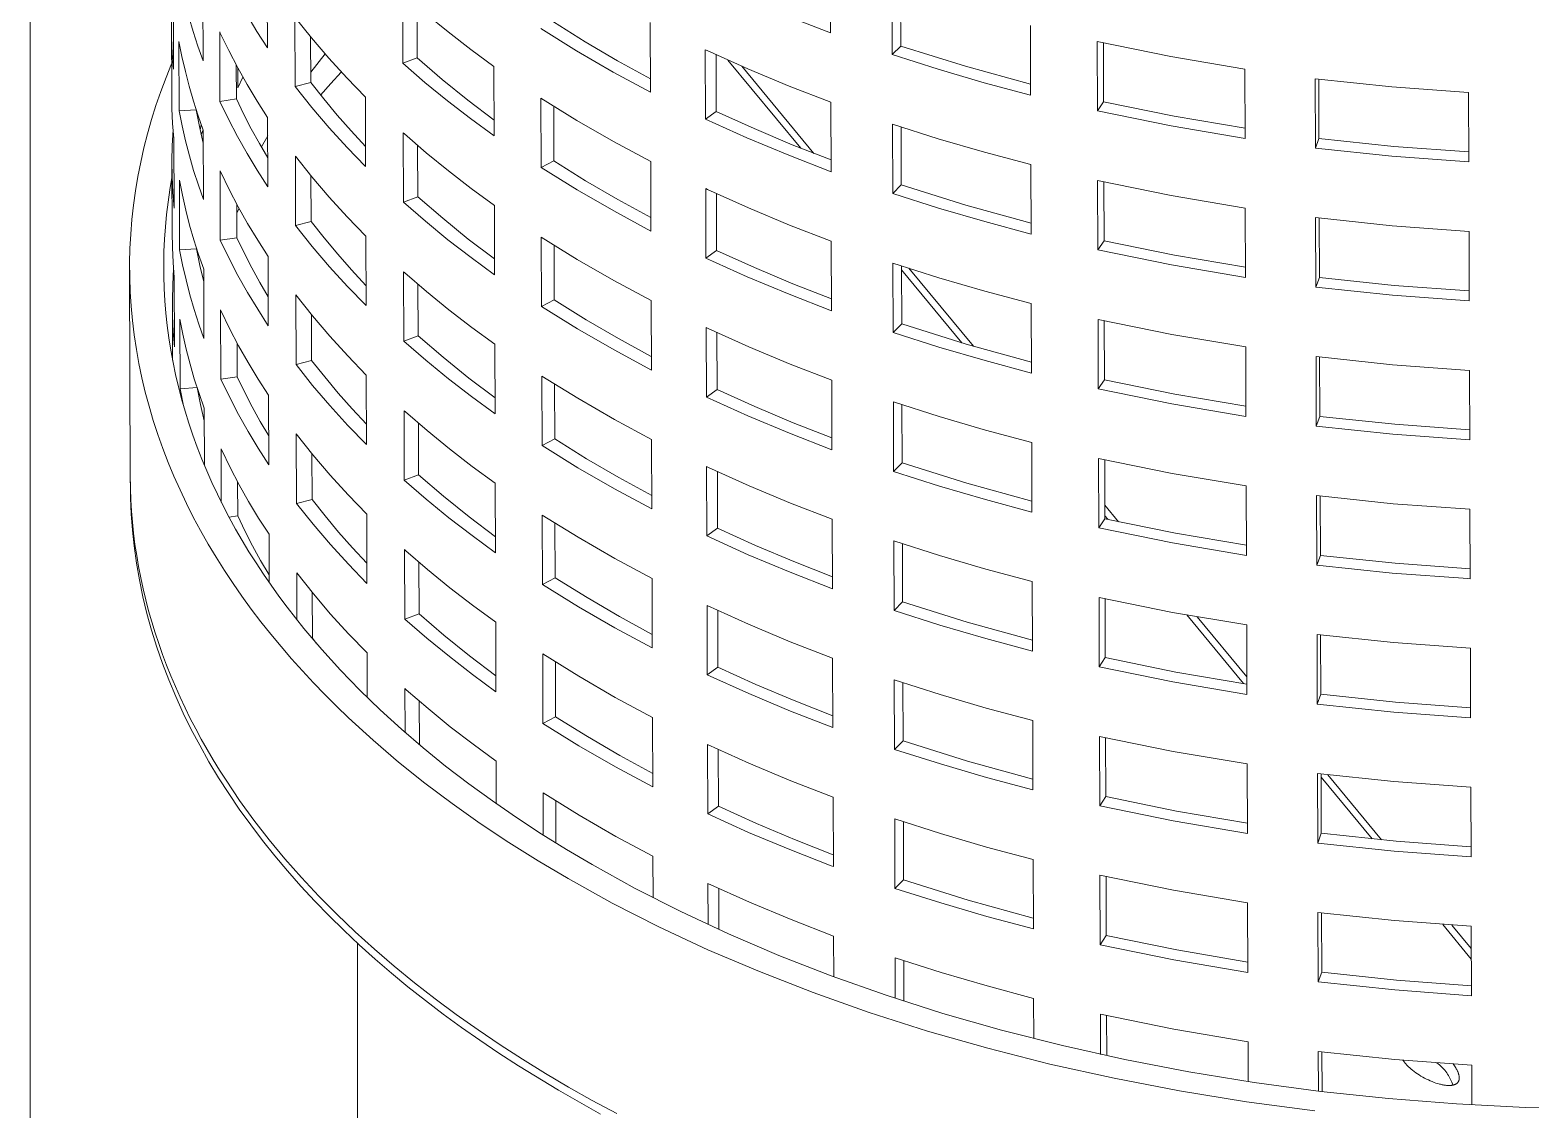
# Model space of a CAD drawing. Header units: millimetres. Extents: x 311 to 4068, y 1050 to 3803.
# Drawn here: x 3656.4 to 3832.5, y 2736.3 to 2862.9 of the extents above; entities that cross this region are included whole.
import ezdxf

# ---------------------------------------------------------------- set-up
doc = ezdxf.new("R2010")
doc.units = ezdxf.units.MM
doc.layers.add('ZANO_R', color=7, linetype='Continuous', lineweight=0)

msp = doc.modelspace()

# ---------------------------------------------------------------- linework, layer by layer
at = {"layer": 'ZANO_R'}
for p, q in [((3656.42, 2697.85), (3656.42, 3165.93)), ((3750.3, 2870.77), (3750.32, 2862.62)), ((3684.24, 2869), (3684.27, 2860.85)), ((3757.55, 2860.07), (3757.53, 2868.22)), ((3758.56, 2861.07), (3758.53, 2867.88)), ((3673.23, 2866.52), (3673.25, 2858.37)), ((3676.69, 2867.5), (3676.71, 2859.35)), ((3700.16, 2859.05), (3700.13, 2867.2)), ((3675.56, 2862.77), (3675.06, 2864.5)), ((3683.02, 2862.79), (3681.83, 2864.76)), ((3687.51, 2856.32), (3687.48, 2864.47)), ((3687.48, 2864.47), (3689.43, 2862.02)), ((3701.84, 2859.68), (3701.82, 2865.73)), ((3705.45, 2862.73), (3702.84, 2864.86)), ((3750.32, 2862.62), (3745.36, 2864.55)), ((3673.03, 2862.03), (3673.01, 2863.87)), ((3673.04, 2855.5), (3673.01, 2863.32)), ((3676.11, 2861.05), (3675.56, 2862.77)), ((3678.69, 2854.58), (3678.67, 2862.73)), ((3678.67, 2862.73), (3678.74, 2862.57)), ((3679.73, 2860.53), (3678.74, 2862.57)), ((3684.27, 2860.85), (3683.02, 2862.79)), ((3708.11, 2860.67), (3705.45, 2862.73)), ((3720.53, 2860.5), (3716.32, 2863.11)), ((3721.54, 2861.56), (3717.8, 2863.89)), ((3729.17, 2863.82), (3729.19, 2855.67)), ((3773.75, 2863.46), (3773.78, 2855.31)), ((3673.11, 2860.2), (3673.03, 2862.03)), ((3673.92, 2853.47), (3673.89, 2861.62)), ((3673.89, 2861.62), (3674.24, 2859.85)), ((3676.71, 2859.35), (3676.11, 2861.05)), ((3689.34, 2856.79), (3689.32, 2862.15)), ((3689.43, 2862.02), (3691.46, 2859.64)), ((3725.33, 2859.35), (3721.54, 2861.56)), ((3757.55, 2860.07), (3758.56, 2861.07)), ((3766.13, 2858.7), (3758.56, 2861.07)), ((3781.62, 2853.45), (3781.59, 2861.6)), ((3781.59, 2861.6), (3790.22, 2859.84)), ((3782.33, 2854.53), (3782.31, 2861.44)), ((3673.25, 2858.37), (3673.11, 2860.2)), ((3674.24, 2859.85), (3674.64, 2858.1)), ((3680.78, 2858.52), (3679.73, 2860.53)), ((3691.02, 2860.15), (3689.34, 2858)), ((3691.46, 2859.64), (3693.57, 2857.33)), ((3700.16, 2859.05), (3701.84, 2859.68)), ((3702.74, 2856.81), (3700.16, 2859.05)), ((3704.76, 2857.16), (3701.84, 2859.68)), ((3710.83, 2858.68), (3708.11, 2860.67)), ((3724.82, 2858.02), (3720.53, 2860.5)), ((3729.19, 2857.24), (3725.33, 2859.35)), ((3735.64, 2852.49), (3735.61, 2860.64)), ((3735.61, 2860.64), (3735.84, 2860.54)), ((3740.62, 2858.39), (3735.84, 2860.54)), ((3736.9, 2853.4), (3736.88, 2860.06)), ((3746.82, 2849.1), (3738.28, 2859.42)), ((3762.92, 2858.35), (3757.55, 2860.07)), ((3790.22, 2859.84), (3798.91, 2858.37)), ((3671.76, 2855.73), (3672.37, 2857.37)), ((3672.37, 2857.37), (3673.02, 2859)), ((3674.64, 2858.1), (3675.09, 2856.35)), ((3680.62, 2854.88), (3680.61, 2858.83)), ((3681.89, 2856.55), (3680.78, 2858.52)), ((3680.78, 2858.51), (3680.79, 2856.15)), ((3680.79, 2856.15), (3681.39, 2857.42)), ((3692.93, 2858.02), (3691.7, 2856.68)), ((3693.57, 2857.33), (3695.75, 2855.08)), ((3710.83, 2858.68), (3710.86, 2850.53)), ((3729.19, 2855.67), (3724.82, 2858.02)), ((3748.37, 2848.48), (3739.92, 2858.69)), ((3745.46, 2856.37), (3740.62, 2858.39)), ((3768.33, 2856.77), (3762.92, 2858.35)), ((3773.78, 2856.58), (3766.13, 2858.7)), ((3798.91, 2858.37), (3798.94, 2850.22)), ((3671.19, 2854.09), (3671.76, 2855.73)), ((3675.09, 2856.35), (3675.59, 2854.62)), ((3683.06, 2854.61), (3681.89, 2856.55)), ((3687.51, 2856.32), (3689.34, 2856.79)), ((3689.46, 2853.87), (3687.51, 2856.32)), ((3690.87, 2854.86), (3689.34, 2856.79)), ((3691.7, 2856.68), (3690.49, 2855.32)), ((3705.39, 2854.65), (3702.74, 2856.81)), ((3707.77, 2854.73), (3704.76, 2857.16)), ((3750.35, 2854.47), (3745.46, 2856.37)), ((3773.78, 2855.31), (3768.33, 2856.77)), ((3807.18, 2849.09), (3807.16, 2857.24)), ((3807.16, 2857.24), (3816.14, 2856.29)), ((3807.6, 2850.23), (3807.58, 2857.19)), ((3816.14, 2856.29), (3825.15, 2855.63)), ((3825.15, 2855.63), (3825.17, 2847.48)), ((3670.68, 2852.44), (3671.19, 2854.09)), ((3673.04, 2855.5), (3673.06, 2853.74)), ((3675.59, 2854.62), (3676.14, 2852.9)), ((3678.69, 2854.58), (3680.62, 2854.88)), ((3679.69, 2852.51), (3678.69, 2854.58)), ((3681.47, 2853.11), (3680.62, 2854.88)), ((3684.29, 2852.7), (3683.06, 2854.61)), ((3691.49, 2851.49), (3689.46, 2853.87)), ((3692.45, 2852.96), (3690.87, 2854.86)), ((3695.75, 2855.08), (3695.78, 2846.93)), ((3708.1, 2852.55), (3705.39, 2854.65)), ((3710.86, 2852.39), (3707.77, 2854.73)), ((3716.37, 2846.81), (3716.34, 2854.96)), ((3716.34, 2854.96), (3720.56, 2852.35)), ((3717.86, 2847.59), (3717.84, 2854.01)), ((3750.35, 2854.47), (3750.38, 2846.32)), ((3781.62, 2853.45), (3782.33, 2854.53)), ((3790.61, 2852.84), (3782.33, 2854.53)), ((3670.2, 2850.78), (3670.68, 2852.44)), ((3673.06, 2853.74), (3673.14, 2851.98)), ((3673.92, 2853.47), (3675.91, 2853.6)), ((3674.26, 2851.7), (3673.92, 2853.47)), ((3676.29, 2851.64), (3675.91, 2853.6)), ((3675.91, 2853.6), (3675.91, 2853.6)), ((3676.14, 2852.9), (3676.74, 2851.2)), ((3680.76, 2850.46), (3679.69, 2852.51)), ((3682.37, 2851.36), (3681.47, 2853.11)), ((3684.29, 2852.7), (3684.32, 2844.55)), ((3694.09, 2851.11), (3692.45, 2852.96)), ((3710.86, 2850.53), (3708.1, 2852.55)), ((3720.56, 2852.35), (3724.85, 2849.87)), ((3735.64, 2852.49), (3736.9, 2853.4)), ((3740.5, 2850.3), (3735.64, 2852.49)), ((3741.34, 2851.39), (3736.9, 2853.4)), ((3790.25, 2851.69), (3781.62, 2853.45)), ((3798.93, 2851.42), (3790.61, 2852.84)), ((3669.78, 2849.11), (3670.2, 2850.78)), ((3673.1, 2849.4), (3673.2, 2851.23)), ((3673.14, 2851.98), (3673.28, 2850.22)), ((3674.66, 2849.95), (3674.26, 2851.7)), ((3676.74, 2849.69), (3676.29, 2851.64)), ((3676.51, 2851.84), (3676.38, 2851.24)), ((3676.51, 2850.65), (3676.73, 2851.24)), ((3676.74, 2851.2), (3676.77, 2843.05)), ((3681.88, 2848.46), (3680.76, 2850.46)), ((3683.32, 2849.63), (3682.37, 2851.36)), ((3684.3, 2850.52), (3683.55, 2849.23)), ((3693.6, 2849.18), (3691.49, 2851.49)), ((3695.77, 2849.3), (3694.09, 2851.11)), ((3700.21, 2842.75), (3700.18, 2850.9)), ((3700.18, 2850.9), (3700.34, 2850.76)), ((3702.89, 2848.56), (3700.34, 2850.76)), ((3745.41, 2848.25), (3740.5, 2850.3)), ((3745.83, 2849.49), (3741.34, 2851.39)), ((3757.61, 2843.77), (3757.58, 2851.92)), ((3757.58, 2851.92), (3762.95, 2850.2)), ((3758.61, 2844.77), (3758.59, 2851.59)), ((3798.94, 2850.22), (3790.25, 2851.69)), ((3807.18, 2849.09), (3807.6, 2850.23)), ((3816.37, 2849.3), (3807.6, 2850.23)), ((3669.4, 2847.44), (3669.78, 2849.11)), ((3673.06, 2847.57), (3673.1, 2849.4)), ((3673.28, 2850.22), (3673.31, 2842.07)), ((3675.11, 2848.2), (3674.66, 2849.95)), ((3684.31, 2847.94), (3683.32, 2849.63)), ((3695.78, 2846.93), (3693.6, 2849.18)), ((3701.89, 2843.39), (3701.87, 2849.43)), ((3705.5, 2846.43), (3702.89, 2848.56)), ((3724.85, 2849.87), (3729.22, 2847.52)), ((3750.37, 2847.71), (3745.83, 2849.49)), ((3762.95, 2850.2), (3768.36, 2848.62)), ((3768.36, 2848.62), (3773.81, 2847.16)), ((3807.18, 2849.09), (3816.16, 2848.14)), ((3825.17, 2848.64), (3816.37, 2849.3)), ((3669.07, 2845.76), (3669.4, 2847.44)), ((3673.09, 2845.73), (3673.06, 2847.57)), ((3673.09, 2839.2), (3673.06, 2847.02)), ((3675.61, 2846.47), (3675.11, 2848.2)), ((3683.07, 2846.49), (3681.88, 2848.46)), ((3687.56, 2840.02), (3687.54, 2848.17)), ((3687.54, 2848.17), (3689.49, 2845.72)), ((3717.86, 2847.59), (3716.37, 2846.81)), ((3720.58, 2844.2), (3716.37, 2846.81)), ((3721.59, 2845.27), (3717.86, 2847.59)), ((3729.22, 2847.52), (3729.25, 2839.37)), ((3750.38, 2846.32), (3745.41, 2848.25)), ((3773.81, 2847.16), (3773.83, 2839.01)), ((3816.16, 2848.14), (3825.17, 2847.48)), ((3668.79, 2844.08), (3669.07, 2845.76)), ((3672.82, 2844.19), (3673.07, 2845.63)), ((3673.17, 2843.9), (3673.09, 2845.73)), ((3673.97, 2837.17), (3673.94, 2845.32)), ((3673.94, 2845.32), (3674.29, 2843.56)), ((3676.16, 2844.75), (3675.61, 2846.47)), ((3678.74, 2838.28), (3678.72, 2846.43)), ((3678.72, 2846.43), (3678.79, 2846.27)), ((3679.78, 2844.23), (3678.79, 2846.27)), ((3684.32, 2844.55), (3683.07, 2846.49)), ((3689.39, 2840.49), (3689.37, 2845.86)), ((3689.49, 2845.72), (3691.52, 2843.34)), ((3708.17, 2844.37), (3705.5, 2846.43)), ((3725.38, 2843.05), (3721.59, 2845.27)), ((3781.67, 2837.15), (3781.64, 2845.3)), ((3781.64, 2845.3), (3790.28, 2843.54)), ((3782.39, 2838.23), (3782.36, 2845.14)), ((3668.55, 2842.39), (3668.79, 2844.08)), ((3672.61, 2842.75), (3672.82, 2844.19)), ((3673.31, 2842.07), (3673.17, 2843.9)), ((3674.29, 2843.56), (3674.69, 2841.8)), ((3676.77, 2843.05), (3676.16, 2844.75)), ((3680.83, 2842.22), (3679.78, 2844.23)), ((3691.52, 2843.34), (3693.62, 2841.03)), ((3700.21, 2842.75), (3701.89, 2843.39)), ((3704.82, 2840.86), (3701.89, 2843.39)), ((3710.89, 2842.38), (3708.17, 2844.37)), ((3724.88, 2841.72), (3720.58, 2844.2)), ((3735.69, 2836.19), (3735.67, 2844.34)), ((3735.67, 2844.34), (3735.89, 2844.24)), ((3740.67, 2842.09), (3735.89, 2844.24)), ((3736.95, 2837.1), (3736.93, 2843.76)), ((3757.61, 2843.77), (3758.61, 2844.77)), ((3762.98, 2842.05), (3757.61, 2843.77)), ((3766.18, 2842.4), (3758.61, 2844.77)), ((3790.28, 2843.54), (3798.96, 2842.07)), ((3668.37, 2840.71), (3668.55, 2842.39)), ((3672.44, 2841.31), (3672.61, 2842.75)), ((3674.69, 2841.8), (3675.14, 2840.05)), ((3680.68, 2838.58), (3680.66, 2842.53)), ((3680.95, 2842.01), (3680.67, 2841.51)), ((3681.94, 2840.25), (3680.83, 2842.22)), ((3702.8, 2840.51), (3700.21, 2842.75)), ((3710.89, 2842.38), (3710.91, 2834.23)), ((3729.25, 2839.37), (3724.88, 2841.72)), ((3729.24, 2840.94), (3725.38, 2843.05)), ((3745.51, 2840.07), (3740.67, 2842.09)), ((3768.39, 2840.47), (3762.98, 2842.05)), ((3773.83, 2840.28), (3766.18, 2842.4)), ((3798.96, 2842.07), (3798.99, 2833.92)), ((3668.23, 2839.02), (3668.37, 2840.71)), ((3672.2, 2838.41), (3672.3, 2839.86)), ((3672.3, 2839.86), (3672.44, 2841.31)), ((3675.14, 2840.05), (3675.64, 2838.32)), ((3683.12, 2838.31), (3681.94, 2840.25)), ((3687.56, 2840.02), (3689.39, 2840.49)), ((3689.51, 2837.57), (3687.56, 2840.02)), ((3690.92, 2838.56), (3689.39, 2840.49)), ((3693.62, 2841.03), (3695.81, 2838.78)), ((3705.44, 2838.35), (3702.8, 2840.51)), ((3707.82, 2838.43), (3704.82, 2840.86)), ((3750.4, 2838.17), (3745.51, 2840.07)), ((3773.83, 2839.01), (3768.39, 2840.47)), ((3807.24, 2832.79), (3807.21, 2840.94)), ((3807.21, 2840.94), (3816.19, 2839.99)), ((3807.65, 2833.93), (3807.63, 2840.89)), ((3816.19, 2839.99), (3825.2, 2839.33)), ((3668.14, 2837.32), (3668.23, 2839.02)), ((3672.13, 2836.97), (3672.2, 2838.41)), ((3673.09, 2839.2), (3673.12, 2837.44)), ((3675.64, 2838.32), (3676.19, 2836.6)), ((3678.74, 2838.28), (3680.68, 2838.58)), ((3679.74, 2836.21), (3678.74, 2838.28)), ((3681.53, 2836.81), (3680.68, 2838.58)), ((3684.35, 2836.4), (3683.12, 2838.31)), ((3692.51, 2836.66), (3690.92, 2838.56)), ((3695.81, 2838.78), (3695.83, 2830.63)), ((3708.15, 2836.25), (3705.44, 2838.35)), ((3710.91, 2836.1), (3707.82, 2838.43)), ((3716.42, 2830.51), (3716.39, 2838.66)), ((3716.39, 2838.66), (3720.61, 2836.05)), ((3750.4, 2838.17), (3750.43, 2830.02)), ((3781.67, 2837.15), (3782.39, 2838.23)), ((3790.66, 2836.54), (3782.39, 2838.23)), ((3825.2, 2839.33), (3825.22, 2831.18)), ((3668.1, 2835.63), (3668.14, 2837.32)), ((3672.1, 2835.52), (3672.13, 2836.97)), ((3673.12, 2837.44), (3673.2, 2835.68)), ((3673.97, 2837.17), (3675.96, 2837.3)), ((3674.32, 2835.41), (3673.97, 2837.17)), ((3676.35, 2835.34), (3675.96, 2837.3)), ((3675.96, 2837.3), (3675.96, 2837.3)), ((3676.19, 2836.6), (3676.79, 2834.9)), ((3680.81, 2834.17), (3679.74, 2836.21)), ((3682.42, 2835.06), (3681.53, 2836.81)), ((3684.35, 2836.4), (3684.37, 2828.25)), ((3691.54, 2835.19), (3689.51, 2837.57)), ((3694.14, 2834.81), (3692.51, 2836.66)), ((3710.91, 2834.23), (3708.15, 2836.25)), ((3717.91, 2831.29), (3717.89, 2837.71)), ((3735.69, 2836.19), (3736.95, 2837.1)), ((3740.55, 2834.01), (3735.69, 2836.19)), ((3741.4, 2835.09), (3736.95, 2837.1)), ((3790.3, 2835.39), (3781.67, 2837.15)), ((3798.99, 2835.12), (3790.66, 2836.54)), ((3668.11, 2833.94), (3668.1, 2835.63)), ((3668.18, 2810.47), (3668.1, 2834.9)), ((3672.11, 2834.07), (3672.1, 2835.52)), ((3673.15, 2833.1), (3673.25, 2834.93)), ((3673.2, 2835.68), (3673.33, 2833.92)), ((3674.72, 2833.65), (3674.32, 2835.41)), ((3676.8, 2833.4), (3676.35, 2835.34)), ((3676.79, 2834.9), (3676.82, 2826.76)), ((3683.37, 2833.33), (3682.42, 2835.06)), ((3693.65, 2832.88), (3691.54, 2835.19)), ((3695.82, 2833), (3694.14, 2834.81)), ((3700.26, 2826.45), (3700.24, 2834.6)), ((3700.24, 2834.6), (3700.39, 2834.46)), ((3702.94, 2832.26), (3700.39, 2834.46)), ((3720.61, 2836.05), (3724.9, 2833.57)), ((3745.89, 2833.19), (3741.4, 2835.09)), ((3757.66, 2827.47), (3757.63, 2835.62)), ((3757.63, 2835.62), (3763, 2833.9)), ((3758.66, 2828.47), (3758.64, 2835.29)), ((3765.7, 2826.25), (3758.64, 2834.8)), ((3767.08, 2825.85), (3759.51, 2835)), ((3798.99, 2833.92), (3790.3, 2835.39)), ((3668.17, 2832.24), (3668.11, 2833.94)), ((3672.16, 2832.62), (3672.11, 2834.07)), ((3673.12, 2831.27), (3673.15, 2833.1)), ((3673.33, 2833.92), (3673.36, 2825.77)), ((3675.16, 2831.9), (3674.72, 2833.65)), ((3681.93, 2832.16), (3680.81, 2834.17)), ((3684.36, 2831.64), (3683.37, 2833.33)), ((3695.83, 2830.63), (3693.65, 2832.88)), ((3701.94, 2827.09), (3701.92, 2833.13)), ((3724.9, 2833.57), (3729.27, 2831.22)), ((3745.46, 2831.95), (3740.55, 2834.01)), ((3750.42, 2831.41), (3745.89, 2833.19)), ((3763, 2833.9), (3768.41, 2832.32)), ((3807.24, 2832.79), (3807.65, 2833.93)), ((3807.24, 2832.79), (3816.22, 2831.84)), ((3816.43, 2833), (3807.65, 2833.93)), ((3825.22, 2832.34), (3816.43, 2833)), ((3668.28, 2830.55), (3668.17, 2832.24)), ((3672.24, 2831.17), (3672.16, 2832.62)), ((3672.36, 2829.72), (3672.24, 2831.17)), ((3673.14, 2829.43), (3673.12, 2831.27)), ((3675.67, 2830.17), (3675.16, 2831.9)), ((3683.12, 2830.19), (3681.93, 2832.16)), ((3687.62, 2823.72), (3687.59, 2831.87)), ((3687.59, 2831.87), (3689.54, 2829.42)), ((3705.55, 2830.13), (3702.94, 2832.26)), ((3717.91, 2831.29), (3716.42, 2830.51)), ((3721.64, 2828.97), (3717.91, 2831.29)), ((3729.27, 2831.22), (3729.3, 2823.07)), ((3750.43, 2830.02), (3745.46, 2831.95)), ((3768.41, 2832.32), (3773.86, 2830.86)), ((3773.86, 2830.86), (3773.89, 2822.71)), ((3816.22, 2831.84), (3825.22, 2831.18)), ((3668.43, 2828.86), (3668.28, 2830.55)), ((3672.51, 2828.28), (3672.36, 2829.72)), ((3673.14, 2824.23), (3673.12, 2830.72)), ((3673.22, 2827.6), (3673.14, 2829.43)), ((3676.22, 2828.45), (3675.67, 2830.17)), ((3678.8, 2821.98), (3678.77, 2830.13)), ((3678.77, 2830.13), (3678.84, 2829.97)), ((3679.83, 2827.93), (3678.84, 2829.97)), ((3684.37, 2828.25), (3683.12, 2830.19)), ((3689.44, 2824.19), (3689.43, 2829.56)), ((3689.54, 2829.42), (3691.57, 2827.04)), ((3708.22, 2828.07), (3705.55, 2830.13)), ((3720.64, 2827.9), (3716.42, 2830.51)), ((3668.64, 2827.18), (3668.43, 2828.86)), ((3672.7, 2826.84), (3672.51, 2828.28)), ((3673.36, 2825.77), (3673.22, 2827.6)), ((3674.02, 2820.87), (3674, 2829.02)), ((3674, 2829.02), (3674.34, 2827.26)), ((3676.82, 2826.76), (3676.22, 2828.45)), ((3680.88, 2825.92), (3679.83, 2827.93)), ((3710.94, 2826.09), (3708.22, 2828.07)), ((3724.93, 2825.42), (3720.64, 2827.9)), ((3725.44, 2826.75), (3721.64, 2828.97)), ((3735.75, 2819.9), (3735.72, 2828.05)), ((3735.72, 2828.05), (3735.94, 2827.94)), ((3740.72, 2825.79), (3735.94, 2827.94)), ((3737.01, 2820.8), (3736.99, 2827.46)), ((3757.66, 2827.47), (3758.66, 2828.47)), ((3763.03, 2825.75), (3757.66, 2827.47)), ((3766.23, 2826.1), (3758.66, 2828.47)), ((3781.72, 2820.85), (3781.69, 2829)), ((3781.69, 2829), (3790.33, 2827.24)), ((3782.44, 2821.93), (3782.42, 2828.84)), ((3668.89, 2825.49), (3668.64, 2827.18)), ((3672.93, 2825.4), (3672.7, 2826.84)), ((3674.34, 2827.26), (3674.74, 2825.5)), ((3680.73, 2822.28), (3680.72, 2826.23)), ((3682, 2823.95), (3680.88, 2825.92)), ((3691.57, 2827.04), (3693.68, 2824.73)), ((3700.26, 2826.45), (3701.94, 2827.09)), ((3702.85, 2824.21), (3700.26, 2826.45)), ((3704.87, 2824.56), (3701.94, 2827.09)), ((3710.94, 2826.09), (3710.97, 2817.94)), ((3729.29, 2824.64), (3725.44, 2826.75)), ((3745.56, 2823.77), (3740.72, 2825.79)), ((3768.44, 2824.17), (3763.03, 2825.75)), ((3773.88, 2823.98), (3766.23, 2826.1)), ((3790.33, 2827.24), (3799.02, 2825.77)), ((3799.02, 2825.77), (3799.04, 2817.62)), ((3669.19, 2823.82), (3668.89, 2825.49)), ((3673.19, 2823.96), (3672.93, 2825.4)), ((3673.49, 2822.53), (3673.19, 2823.96)), ((3674.74, 2825.5), (3675.19, 2823.75)), ((3683.17, 2822.01), (3682, 2823.95)), ((3687.62, 2823.72), (3689.44, 2824.19)), ((3690.98, 2822.26), (3689.44, 2824.19)), ((3693.68, 2824.73), (3695.86, 2822.48)), ((3705.5, 2822.05), (3702.85, 2824.21)), ((3707.88, 2822.13), (3704.87, 2824.56)), ((3729.3, 2823.07), (3724.93, 2825.42)), ((3773.89, 2822.71), (3768.44, 2824.17)), ((3807.29, 2816.49), (3807.26, 2824.64)), ((3807.26, 2824.64), (3816.24, 2823.69)), ((3807.71, 2817.63), (3807.68, 2824.59)), ((3669.54, 2822.14), (3669.19, 2823.82)), ((3669.93, 2820.47), (3669.54, 2822.14)), ((3673.82, 2821.1), (3673.49, 2822.53)), ((3675.19, 2823.75), (3675.69, 2822.02)), ((3678.8, 2821.98), (3680.73, 2822.28)), ((3681.58, 2820.51), (3680.73, 2822.28)), ((3689.57, 2821.27), (3687.62, 2823.72)), ((3692.56, 2820.36), (3690.98, 2822.26)), ((3695.86, 2822.48), (3695.88, 2814.33)), ((3710.96, 2819.8), (3707.88, 2822.13)), ((3716.47, 2814.21), (3716.45, 2822.36)), ((3716.45, 2822.36), (3720.66, 2819.75)), ((3750.45, 2821.87), (3745.56, 2823.77)), ((3816.24, 2823.69), (3825.25, 2823.03)), ((3825.25, 2823.03), (3825.28, 2814.88)), ((3670.38, 2818.81), (3669.93, 2820.47)), ((3674.19, 2819.67), (3673.82, 2821.1)), ((3674.02, 2820.87), (3676.01, 2821)), ((3674.42, 2818.85), (3674.02, 2820.87)), ((3675.69, 2822.02), (3676.24, 2820.3)), ((3676.01, 2821), (3676.01, 2821.01)), ((3676.4, 2819.04), (3676.01, 2821)), ((3676.24, 2820.3), (3676.85, 2818.61)), ((3679.8, 2819.91), (3678.8, 2821.98)), ((3682.48, 2818.76), (3681.58, 2820.51)), ((3684.4, 2820.1), (3683.17, 2822.01)), ((3691.6, 2818.89), (3689.57, 2821.27)), ((3694.19, 2818.51), (3692.56, 2820.36)), ((3708.2, 2819.95), (3705.5, 2822.05)), ((3717.96, 2814.99), (3717.94, 2821.41)), ((3735.75, 2819.9), (3737.01, 2820.8)), ((3741.45, 2818.79), (3737.01, 2820.8)), ((3750.45, 2821.87), (3750.48, 2813.72)), ((3781.72, 2820.85), (3782.44, 2821.93)), ((3790.35, 2819.09), (3781.72, 2820.85)), ((3790.71, 2820.24), (3782.44, 2821.93)), ((3670.87, 2817.15), (3670.38, 2818.81)), ((3674.6, 2818.25), (3674.19, 2819.67)), ((3676.85, 2817.1), (3676.4, 2819.04)), ((3676.85, 2818.61), (3676.87, 2811.9)), ((3680.86, 2817.87), (3679.8, 2819.91)), ((3683.42, 2817.04), (3682.48, 2818.76)), ((3684.4, 2820.1), (3684.42, 2811.95)), ((3693.7, 2816.58), (3691.6, 2818.89)), ((3710.97, 2817.94), (3708.2, 2819.95)), ((3720.66, 2819.75), (3724.96, 2817.27)), ((3740.6, 2817.71), (3735.75, 2819.9)), ((3745.94, 2816.89), (3741.45, 2818.79)), ((3757.71, 2811.17), (3757.68, 2819.32)), ((3757.68, 2819.32), (3763.06, 2817.6)), ((3758.71, 2812.17), (3758.69, 2818.99)), ((3799.04, 2817.62), (3790.35, 2819.09)), ((3799.04, 2818.82), (3790.71, 2820.24)), ((3671.4, 2815.51), (3670.87, 2817.15)), ((3675.04, 2816.84), (3674.6, 2818.25)), ((3675.51, 2815.43), (3675.04, 2816.84)), ((3681.99, 2815.86), (3680.86, 2817.87)), ((3684.41, 2815.34), (3683.42, 2817.04)), ((3695.88, 2816.7), (3694.19, 2818.51)), ((3700.31, 2810.15), (3700.29, 2818.3)), ((3700.29, 2818.3), (3700.44, 2818.16)), ((3702.99, 2815.96), (3700.44, 2818.16)), ((3701.99, 2810.79), (3701.97, 2816.83)), ((3724.96, 2817.27), (3729.33, 2814.92)), ((3745.51, 2815.65), (3740.6, 2817.71)), ((3750.48, 2815.11), (3745.94, 2816.89)), ((3763.06, 2817.6), (3768.47, 2816.02)), ((3807.29, 2816.49), (3807.71, 2817.63)), ((3816.48, 2816.7), (3807.71, 2817.63)), ((3671.99, 2813.86), (3671.4, 2815.51)), ((3676.02, 2814.03), (3675.51, 2815.43)), ((3683.18, 2813.89), (3681.99, 2815.86)), ((3687.67, 2807.42), (3687.64, 2815.57)), ((3687.64, 2815.57), (3689.59, 2813.12)), ((3695.88, 2814.33), (3693.7, 2816.58)), ((3705.6, 2813.83), (3702.99, 2815.96)), ((3750.48, 2813.72), (3745.51, 2815.65)), ((3768.47, 2816.02), (3773.91, 2814.56)), ((3807.29, 2816.49), (3816.27, 2815.54)), ((3816.27, 2815.54), (3825.28, 2814.88)), ((3825.27, 2816.04), (3816.48, 2816.7)), ((3672.62, 2812.23), (3671.99, 2813.86)), ((3676.56, 2812.63), (3676.02, 2814.03)), ((3678.84, 2807.58), (3678.82, 2813.83)), ((3678.82, 2813.83), (3678.9, 2813.67)), ((3679.89, 2811.63), (3678.9, 2813.67)), ((3684.42, 2811.95), (3683.18, 2813.89)), ((3689.5, 2807.9), (3689.48, 2813.26)), ((3708.27, 2811.77), (3705.6, 2813.83)), ((3717.96, 2814.99), (3716.47, 2814.21)), ((3720.69, 2811.6), (3716.47, 2814.21)), ((3721.69, 2812.67), (3717.96, 2814.99)), ((3729.33, 2814.92), (3729.35, 2806.77)), ((3773.91, 2814.56), (3773.94, 2806.41)), ((3673.29, 2810.61), (3672.62, 2812.23)), ((3677.14, 2811.24), (3676.56, 2812.63)), ((3680.94, 2809.62), (3679.89, 2811.63)), ((3689.59, 2813.12), (3691.62, 2810.74)), ((3710.99, 2809.79), (3708.27, 2811.77)), ((3724.98, 2809.12), (3720.69, 2811.6)), ((3725.49, 2810.45), (3721.69, 2812.67)), ((3735.8, 2803.6), (3735.77, 2811.75)), ((3735.77, 2811.75), (3735.99, 2811.64)), ((3740.78, 2809.49), (3735.99, 2811.64)), ((3757.71, 2811.17), (3758.71, 2812.17)), ((3766.29, 2809.8), (3758.71, 2812.17)), ((3781.77, 2804.55), (3781.75, 2812.7)), ((3781.75, 2812.7), (3790.38, 2810.94)), ((3782.49, 2805.63), (3782.47, 2812.54)), ((3668.18, 2810.47), (3668.2, 2809.16)), ((3668.2, 2808.07), (3668.19, 2809.95)), ((3674.01, 2809), (3673.29, 2810.61)), ((3677.75, 2809.86), (3677.14, 2811.24)), ((3678.4, 2808.49), (3677.75, 2809.86)), ((3680.78, 2805.98), (3680.77, 2809.93)), ((3691.62, 2810.74), (3693.73, 2808.43)), ((3700.31, 2810.15), (3701.99, 2810.79)), ((3702.9, 2807.91), (3700.31, 2810.15)), ((3704.92, 2808.26), (3701.99, 2810.79)), ((3710.99, 2809.79), (3711.02, 2801.64)), ((3729.35, 2808.34), (3725.49, 2810.45)), ((3737.06, 2804.5), (3737.04, 2811.16)), ((3763.08, 2809.45), (3757.71, 2811.17)), ((3773.93, 2807.68), (3766.29, 2809.8)), ((3790.38, 2810.94), (3799.07, 2809.47)), ((3668.2, 2809.16), (3668.25, 2807.84)), ((3668.28, 2806.18), (3668.2, 2808.07)), ((3674.77, 2807.4), (3674.01, 2809)), ((3679.07, 2807.12), (3678.4, 2808.49)), ((3682.05, 2807.65), (3680.94, 2809.62)), ((3693.73, 2808.43), (3695.91, 2806.18)), ((3707.93, 2805.83), (3704.92, 2808.26)), ((3729.35, 2806.77), (3724.98, 2809.12)), ((3745.62, 2807.47), (3740.78, 2809.49)), ((3768.49, 2807.87), (3763.08, 2809.45)), ((3799.07, 2809.47), (3799.1, 2801.32)), ((3807.34, 2800.19), (3807.31, 2808.34)), ((3807.31, 2808.34), (3816.3, 2807.39)), ((3807.76, 2801.33), (3807.74, 2808.29)), ((3668.25, 2807.84), (3668.33, 2806.53)), ((3668.33, 2806.53), (3668.43, 2805.22)), ((3675.57, 2805.81), (3674.77, 2807.4)), ((3679.78, 2805.77), (3679.07, 2807.12)), ((3683.22, 2805.71), (3682.05, 2807.65)), ((3687.67, 2807.42), (3689.5, 2807.9)), ((3689.62, 2804.97), (3687.67, 2807.42)), ((3691.03, 2805.96), (3689.5, 2807.9)), ((3705.55, 2805.75), (3702.9, 2807.91)), ((3750.51, 2805.57), (3745.62, 2807.47)), ((3773.94, 2806.41), (3768.49, 2807.87)), ((3784.08, 2805.28), (3782.49, 2807.21)), ((3816.3, 2807.39), (3825.3, 2806.73)), ((3825.3, 2806.73), (3825.33, 2798.58)), ((3668.42, 2804.3), (3668.28, 2806.18)), ((3668.43, 2805.22), (3668.57, 2803.92)), ((3676.42, 2804.23), (3675.57, 2805.81)), ((3679.75, 2805.82), (3680.78, 2805.98)), ((3680.52, 2804.42), (3679.78, 2805.77)), ((3681.63, 2804.21), (3680.78, 2805.98)), ((3684.45, 2803.8), (3683.22, 2805.71)), ((3691.65, 2802.59), (3689.62, 2804.97)), ((3692.61, 2804.06), (3691.03, 2805.96)), ((3695.91, 2806.18), (3695.94, 2798.03)), ((3708.26, 2803.65), (3705.55, 2805.75)), ((3711.01, 2803.5), (3707.93, 2805.83)), ((3716.53, 2797.91), (3716.5, 2806.06)), ((3716.5, 2806.06), (3720.71, 2803.45)), ((3718.01, 2798.69), (3717.99, 2805.11)), ((3735.8, 2803.6), (3737.06, 2804.5)), ((3741.5, 2802.49), (3737.06, 2804.5)), ((3750.51, 2805.57), (3750.53, 2797.42)), ((3781.77, 2804.55), (3782.49, 2805.63)), ((3790.41, 2802.79), (3781.77, 2804.55)), ((3782.82, 2805.56), (3782.49, 2805.95)), ((3790.77, 2803.94), (3782.49, 2805.63)), ((3668.62, 2802.43), (3668.42, 2804.3)), ((3668.57, 2803.92), (3668.73, 2802.61)), ((3677.31, 2802.66), (3676.42, 2804.23)), ((3681.29, 2803.08), (3680.52, 2804.42)), ((3682.1, 2801.75), (3681.29, 2803.08)), ((3682.53, 2802.46), (3681.63, 2804.21)), ((3684.45, 2803.8), (3684.47, 2798.14)), ((3694.25, 2802.21), (3692.61, 2804.06)), ((3711.02, 2801.64), (3708.26, 2803.65)), ((3720.71, 2803.45), (3725.01, 2800.97)), ((3735.8, 2803.6), (3740.65, 2801.41)), ((3757.76, 2794.87), (3757.74, 2803.02)), ((3757.74, 2803.02), (3763.11, 2801.3)), ((3799.1, 2801.32), (3790.41, 2802.79)), ((3799.09, 2802.52), (3790.77, 2803.94)), ((3668.9, 2800.43), (3668.62, 2802.43)), ((3668.73, 2802.61), (3668.93, 2801.31)), ((3668.93, 2801.31), (3669.15, 2800.01)), ((3678.24, 2801.11), (3677.31, 2802.66)), ((3679.22, 2799.57), (3678.24, 2801.11)), ((3682.93, 2800.44), (3682.1, 2801.75)), ((3683.47, 2800.74), (3682.53, 2802.46)), ((3693.76, 2800.28), (3691.65, 2802.59)), ((3695.93, 2800.4), (3694.25, 2802.21)), ((3700.37, 2793.85), (3700.34, 2802)), ((3700.34, 2802), (3700.5, 2801.87)), ((3703.05, 2799.66), (3700.5, 2801.87)), ((3725.01, 2800.97), (3729.38, 2798.62)), ((3740.65, 2801.41), (3745.57, 2799.35)), ((3745.99, 2800.59), (3741.5, 2802.49)), ((3758.77, 2795.88), (3758.74, 2802.69)), ((3763.11, 2801.3), (3768.52, 2799.72)), ((3807.34, 2800.19), (3807.76, 2801.33)), ((3816.53, 2800.4), (3807.76, 2801.33)), ((3669.24, 2798.45), (3668.9, 2800.43)), ((3669.15, 2800.01), (3669.4, 2798.71)), ((3680.23, 2798.04), (3679.22, 2799.57)), ((3683.79, 2799.13), (3682.93, 2800.44)), ((3684.47, 2799.04), (3683.47, 2800.74)), ((3687.71, 2793.78), (3687.7, 2799.27)), ((3687.7, 2799.27), (3689.65, 2796.82)), ((3695.94, 2798.03), (3693.76, 2800.28)), ((3702.05, 2794.49), (3702.03, 2800.53)), ((3705.66, 2797.53), (3703.05, 2799.66)), ((3745.57, 2799.35), (3750.53, 2797.42)), ((3750.53, 2798.81), (3745.99, 2800.59)), ((3768.52, 2799.72), (3773.97, 2798.26)), ((3807.34, 2800.19), (3816.18, 2799.26)), ((3816.18, 2799.26), (3825.05, 2798.6)), ((3825.33, 2799.74), (3816.53, 2800.4)), ((3669.65, 2796.48), (3669.24, 2798.45)), ((3669.4, 2798.71), (3669.68, 2797.41)), ((3669.68, 2797.41), (3669.99, 2796.12)), ((3681.28, 2796.53), (3680.23, 2798.04)), ((3684.69, 2797.83), (3683.79, 2799.13)), ((3685.61, 2796.54), (3684.69, 2797.83)), ((3708.32, 2795.47), (3705.66, 2797.53)), ((3718.01, 2798.69), (3716.53, 2797.91)), ((3720.74, 2795.3), (3716.53, 2797.91)), ((3721.75, 2796.37), (3718.01, 2798.69)), ((3729.38, 2798.62), (3729.4, 2790.47)), ((3773.97, 2798.26), (3773.99, 2790.11)), ((3825.33, 2798.58), (3825.05, 2798.6)), ((3670.13, 2794.52), (3669.65, 2796.48)), ((3669.99, 2796.12), (3670.33, 2794.83)), ((3682.37, 2795.03), (3681.28, 2796.53)), ((3686.56, 2795.27), (3685.61, 2796.54)), ((3689.55, 2791.6), (3689.53, 2796.96)), ((3689.65, 2796.82), (3691.67, 2794.44)), ((3725.54, 2794.15), (3721.75, 2796.37)), ((3757.76, 2794.87), (3758.77, 2795.88)), ((3766.34, 2793.5), (3758.77, 2795.88)), ((3781.83, 2788.25), (3781.8, 2796.4)), ((3781.8, 2796.4), (3790.43, 2794.64)), ((3782.54, 2789.33), (3782.52, 2796.24)), ((3670.68, 2792.54), (3670.13, 2794.52)), ((3670.33, 2794.83), (3670.69, 2793.54)), ((3683.5, 2793.55), (3682.37, 2795.03)), ((3687.54, 2794.01), (3686.56, 2795.27)), ((3688.54, 2792.76), (3687.54, 2794.01)), ((3691.67, 2794.44), (3693.78, 2792.13)), ((3700.37, 2793.85), (3702.05, 2794.49)), ((3704.97, 2791.96), (3702.05, 2794.49)), ((3711.05, 2793.49), (3708.32, 2795.47)), ((3725.03, 2792.82), (3720.74, 2795.3)), ((3729.4, 2792.04), (3725.54, 2794.15)), ((3735.85, 2787.3), (3735.83, 2795.45)), ((3735.83, 2795.45), (3740.68, 2793.26)), ((3737.11, 2788.2), (3737.09, 2794.86)), ((3763.13, 2793.15), (3757.76, 2794.87)), ((3790.43, 2794.64), (3799.12, 2793.17)), ((3798.76, 2786.28), (3792.1, 2794.34)), ((3799.14, 2787.07), (3793.31, 2794.12)), ((3671.29, 2790.58), (3670.68, 2792.54)), ((3670.69, 2793.54), (3671.09, 2792.26)), ((3671.09, 2792.26), (3671.51, 2790.99)), ((3684.66, 2792.08), (3683.5, 2793.55)), ((3690.63, 2790.29), (3688.54, 2792.76)), ((3702.95, 2791.61), (3700.37, 2793.85)), ((3711.05, 2793.49), (3711.07, 2785.34)), ((3729.4, 2790.47), (3725.03, 2792.82)), ((3740.68, 2793.26), (3745.59, 2791.2)), ((3768.54, 2791.57), (3763.13, 2793.15)), ((3773.99, 2791.38), (3766.34, 2793.5)), ((3799.12, 2793.17), (3799.15, 2785.02)), ((3671.96, 2788.64), (3671.29, 2790.58)), ((3671.51, 2790.99), (3671.96, 2789.72)), ((3685.86, 2790.63), (3684.66, 2792.08)), ((3687.1, 2789.2), (3685.86, 2790.63)), ((3689.51, 2791.59), (3689.55, 2791.6)), ((3689.98, 2791.04), (3689.55, 2791.6)), ((3693.78, 2792.13), (3695.96, 2789.88)), ((3705.6, 2789.45), (3702.95, 2791.61)), ((3707.98, 2789.53), (3704.97, 2791.96)), ((3745.59, 2791.2), (3750.56, 2789.27)), ((3773.99, 2790.11), (3768.54, 2791.57)), ((3807.39, 2783.89), (3807.37, 2792.04)), ((3807.37, 2792.04), (3816.35, 2791.09)), ((3807.81, 2785.03), (3807.79, 2791.99)), ((3816.35, 2791.09), (3825.36, 2790.43)), ((3825.36, 2790.43), (3825.38, 2782.28)), ((3671.96, 2789.72), (3672.43, 2788.45)), ((3672.7, 2786.71), (3671.96, 2788.64)), ((3688.37, 2787.78), (3687.1, 2789.2)), ((3692.83, 2787.87), (3690.63, 2790.29)), ((3695.96, 2789.88), (3695.98, 2784.66)), ((3708.31, 2787.35), (3705.6, 2789.45)), ((3711.07, 2787.2), (3707.98, 2789.53)), ((3716.58, 2781.61), (3716.55, 2789.76)), ((3716.55, 2789.76), (3720.77, 2787.15)), ((3718.07, 2782.39), (3718.05, 2788.81)), ((3750.56, 2789.27), (3750.59, 2781.12)), ((3781.83, 2788.25), (3782.54, 2789.33)), ((3790.82, 2787.64), (3782.54, 2789.33)), ((3672.43, 2788.45), (3672.94, 2787.19)), ((3672.94, 2787.19), (3673.47, 2785.93)), ((3689.67, 2786.38), (3688.37, 2787.78)), ((3695.12, 2785.51), (3692.83, 2787.87)), ((3711.07, 2785.34), (3708.31, 2787.35)), ((3720.77, 2787.15), (3725.06, 2784.67)), ((3735.85, 2787.3), (3737.11, 2788.2)), ((3735.85, 2787.3), (3740.71, 2785.11)), ((3741.55, 2786.19), (3737.11, 2788.2)), ((3790.46, 2786.49), (3781.83, 2788.25)), ((3799.14, 2786.22), (3790.82, 2787.64)), ((3673.51, 2784.76), (3672.7, 2786.71)), ((3673.47, 2785.93), (3674.02, 2784.69)), ((3691, 2785), (3689.67, 2786.38)), ((3697.5, 2783.2), (3695.12, 2785.51)), ((3700.41, 2780.57), (3700.39, 2785.7)), ((3700.39, 2785.7), (3700.55, 2785.57)), ((3703.1, 2783.36), (3700.55, 2785.57)), ((3740.71, 2785.11), (3745.62, 2783.05)), ((3746.04, 2784.29), (3741.55, 2786.19)), ((3757.82, 2778.57), (3757.79, 2786.72)), ((3757.79, 2786.72), (3763.16, 2785)), ((3758.82, 2779.58), (3758.8, 2786.39)), ((3799.15, 2785.02), (3790.46, 2786.49)), ((3674.39, 2782.83), (3673.51, 2784.76)), ((3674.02, 2784.69), (3674.61, 2783.44)), ((3674.61, 2783.44), (3675.22, 2782.21)), ((3692.37, 2783.63), (3691, 2785)), ((3693.77, 2782.29), (3692.37, 2783.63)), ((3702.1, 2779.12), (3702.08, 2784.23)), ((3705.71, 2781.23), (3703.1, 2783.36)), ((3725.06, 2784.67), (3729.43, 2782.32)), ((3750.58, 2782.51), (3746.04, 2784.29)), ((3763.16, 2785), (3768.57, 2783.42)), ((3768.57, 2783.42), (3774.02, 2781.96)), ((3807.39, 2783.89), (3807.81, 2785.03)), ((3807.39, 2783.89), (3816.38, 2782.94)), ((3816.58, 2784.1), (3807.81, 2785.03)), ((3825.38, 2783.45), (3816.58, 2784.1)), ((3675.33, 2780.92), (3674.39, 2782.83)), ((3675.22, 2782.21), (3675.85, 2780.98)), ((3696.65, 2779.65), (3693.77, 2782.29)), ((3699.97, 2780.95), (3697.5, 2783.2)), ((3718.07, 2782.39), (3716.58, 2781.61)), ((3720.79, 2779), (3716.58, 2781.61)), ((3721.8, 2780.07), (3718.07, 2782.39)), ((3729.43, 2782.32), (3729.46, 2774.17)), ((3745.62, 2783.05), (3750.59, 2781.12)), ((3774.02, 2781.96), (3774.04, 2773.81)), ((3816.38, 2782.94), (3825.38, 2782.28)), ((3676.32, 2779.05), (3675.33, 2780.92)), ((3675.85, 2780.98), (3676.51, 2779.76)), ((3702.53, 2778.75), (3699.97, 2780.95)), ((3708.38, 2779.17), (3705.71, 2781.23)), ((3725.59, 2777.85), (3721.8, 2780.07)), ((3781.88, 2771.95), (3781.85, 2780.1)), ((3781.85, 2780.1), (3790.49, 2778.34)), ((3782.6, 2773.03), (3782.58, 2779.94)), ((3677.4, 2777.13), (3676.32, 2779.05)), ((3676.51, 2779.76), (3677.2, 2778.54)), ((3677.2, 2778.54), (3677.91, 2777.34)), ((3699.64, 2777.09), (3696.65, 2779.65)), ((3705.16, 2776.62), (3702.53, 2778.75)), ((3711.1, 2777.19), (3708.38, 2779.17)), ((3725.09, 2776.52), (3720.79, 2779)), ((3735.9, 2771), (3735.88, 2779.15)), ((3735.88, 2779.15), (3740.73, 2776.96)), ((3737.16, 2771.9), (3737.14, 2778.56)), ((3757.82, 2778.57), (3758.82, 2779.58)), ((3763.19, 2776.86), (3757.82, 2778.57)), ((3766.39, 2777.2), (3758.82, 2779.58)), ((3790.49, 2778.34), (3799.17, 2776.87)), ((3678.54, 2775.25), (3677.4, 2777.13)), ((3677.91, 2777.34), (3678.65, 2776.14)), ((3702.74, 2774.61), (3699.64, 2777.09)), ((3707.87, 2774.54), (3705.16, 2776.62)), ((3711.1, 2777.19), (3711.11, 2772.19)), ((3729.46, 2774.17), (3725.09, 2776.52)), ((3729.45, 2775.74), (3725.59, 2777.85)), ((3740.73, 2776.96), (3745.65, 2774.9)), ((3768.6, 2775.27), (3763.19, 2776.86)), ((3774.04, 2775.08), (3766.39, 2777.2)), ((3799.17, 2776.87), (3799.2, 2768.72)), ((3679.72, 2773.39), (3678.54, 2775.25)), ((3678.65, 2776.14), (3679.41, 2774.95)), ((3679.41, 2774.95), (3681, 2772.59)), ((3705.93, 2772.21), (3702.74, 2774.61)), ((3710.65, 2772.52), (3707.87, 2774.54)), ((3745.65, 2774.9), (3750.61, 2772.97)), ((3774.04, 2773.81), (3768.6, 2775.27)), ((3807.45, 2767.59), (3807.42, 2775.74)), ((3807.42, 2775.74), (3816.4, 2774.79)), ((3807.86, 2768.73), (3807.84, 2775.69)), ((3813.82, 2768.07), (3807.84, 2775.3)), ((3814.94, 2767.96), (3808.63, 2775.6)), ((3816.4, 2774.79), (3825.41, 2774.13)), ((3680.96, 2771.57), (3679.72, 2773.39)), ((3716.62, 2768.52), (3716.6, 2773.46)), ((3716.6, 2773.46), (3720.82, 2770.85)), ((3750.61, 2772.97), (3750.64, 2764.82)), ((3781.88, 2771.95), (3782.6, 2773.03)), ((3790.87, 2771.34), (3782.6, 2773.03)), ((3825.41, 2774.13), (3825.44, 2765.98)), ((3682.3, 2769.71), (3680.96, 2771.57)), ((3681, 2772.59), (3682.68, 2770.27)), ((3709.22, 2769.89), (3705.93, 2772.21)), ((3713.49, 2770.57), (3710.65, 2772.52)), ((3718.11, 2767.59), (3718.1, 2772.51)), ((3735.9, 2771), (3737.16, 2771.9)), ((3741.61, 2769.89), (3737.16, 2771.9)), ((3790.51, 2770.19), (3781.88, 2771.95)), ((3799.2, 2769.92), (3790.87, 2771.34)), ((3683.69, 2767.88), (3682.3, 2769.71)), ((3682.68, 2770.27), (3684.46, 2767.98)), ((3712.58, 2767.65), (3709.22, 2769.89)), ((3716.39, 2768.67), (3713.49, 2770.57)), ((3720.82, 2770.85), (3725.11, 2768.37)), ((3735.9, 2771), (3740.68, 2768.84)), ((3746.1, 2767.99), (3741.61, 2769.89)), ((3757.87, 2762.27), (3757.84, 2770.42)), ((3757.84, 2770.42), (3763.21, 2768.71)), ((3758.87, 2763.28), (3758.85, 2770.09)), ((3799.2, 2768.72), (3790.51, 2770.19)), ((3685.13, 2766.09), (3683.69, 2767.88)), ((3684.46, 2767.98), (3686.32, 2765.74)), ((3716.01, 2765.49), (3712.58, 2767.65)), ((3719.34, 2766.84), (3716.39, 2768.67)), ((3725.11, 2768.37), (3729.48, 2766.03)), ((3740.68, 2768.84), (3745.52, 2766.81)), ((3750.63, 2766.21), (3746.1, 2767.99)), ((3763.21, 2768.71), (3768.62, 2767.12)), ((3807.45, 2767.59), (3807.86, 2768.73)), ((3807.45, 2767.59), (3816.43, 2766.65)), ((3816.64, 2767.8), (3807.86, 2768.73)), ((3825.43, 2767.15), (3816.64, 2767.8)), ((3686.61, 2764.33), (3685.13, 2766.09)), ((3686.32, 2765.74), (3688.26, 2763.53)), ((3722.34, 2765.06), (3719.34, 2766.84)), ((3729.48, 2766.03), (3729.5, 2761.17)), ((3745.52, 2766.81), (3750.4, 2764.91)), ((3768.62, 2767.12), (3774.07, 2765.66)), ((3816.43, 2766.65), (3825.44, 2765.98)), ((3688.2, 2762.54), (3686.61, 2764.33)), ((3719.52, 2763.42), (3716.01, 2765.49)), ((3727.4, 2762.27), (3722.34, 2765.06)), ((3750.64, 2764.82), (3750.4, 2764.91)), ((3774.07, 2765.66), (3774.1, 2757.51)), ((3689.83, 2760.78), (3688.2, 2762.54)), ((3688.26, 2763.53), (3690.29, 2761.37)), ((3724.7, 2760.55), (3719.52, 2763.42)), ((3732.74, 2759.55), (3727.4, 2762.27)), ((3735.95, 2758.03), (3735.93, 2762.85)), ((3735.93, 2762.85), (3740.79, 2760.66)), ((3737.21, 2757.45), (3737.2, 2762.26)), ((3757.87, 2762.27), (3758.87, 2763.28)), ((3763.24, 2760.56), (3757.87, 2762.27)), ((3766.44, 2760.9), (3758.87, 2763.28)), ((3781.93, 2755.65), (3781.9, 2763.8)), ((3781.9, 2763.8), (3790.54, 2762.04)), ((3782.65, 2756.73), (3782.63, 2763.64)), ((3691.5, 2759.06), (3689.83, 2760.78)), ((3690.29, 2761.37), (3692.39, 2759.24)), ((3730.17, 2757.77), (3724.7, 2760.55)), ((3740.79, 2760.66), (3745.7, 2758.6)), ((3768.65, 2758.97), (3763.24, 2760.56)), ((3774.09, 2758.78), (3766.44, 2760.9)), ((3790.54, 2762.04), (3799.23, 2760.57)), ((3799.23, 2760.57), (3799.25, 2752.42)), ((3693.22, 2757.37), (3691.5, 2759.06)), ((3692.39, 2759.24), (3694.57, 2757.17)), ((3738.35, 2756.93), (3732.74, 2759.55)), ((3774.1, 2757.51), (3768.65, 2758.97)), ((3807.5, 2751.29), (3807.47, 2759.44)), ((3807.47, 2759.44), (3816.45, 2758.5)), ((3807.92, 2752.43), (3807.89, 2759.39)), ((3695.04, 2755.65), (3693.22, 2757.37)), ((3694.57, 2757.17), (3696.81, 2755.13)), ((3735.93, 2755.08), (3730.17, 2757.77)), ((3744.24, 2754.41), (3738.35, 2756.93)), ((3745.7, 2758.6), (3750.67, 2756.67)), ((3816.45, 2758.5), (3825.46, 2757.83)), ((3825.47, 2753.98), (3822.11, 2758.04)), ((3825.47, 2755.22), (3823.2, 2757.97)), ((3825.46, 2757.83), (3825.49, 2749.68)), ((3694.82, 2755.86), (3694.82, 2724.2)), ((3696.91, 2753.98), (3695.04, 2755.65)), ((3750.67, 2756.67), (3750.68, 2751.91)), ((3781.93, 2755.65), (3782.65, 2756.73)), ((3790.57, 2753.89), (3781.93, 2755.65)), ((3790.92, 2755.05), (3782.65, 2756.73)), ((3696.81, 2755.13), (3699.12, 2753.14)), ((3698.81, 2752.34), (3696.91, 2753.98)), ((3741.96, 2752.5), (3735.93, 2755.08)), ((3750.4, 2752.01), (3744.24, 2754.41)), ((3757.91, 2749.38), (3757.89, 2754.12)), ((3757.89, 2754.12), (3763.27, 2752.41)), ((3758.92, 2749.05), (3758.9, 2753.79)), ((3799.25, 2752.42), (3790.57, 2753.89)), ((3799.25, 2753.62), (3790.92, 2755.05)), ((3700.75, 2750.74), (3698.81, 2752.34)), ((3699.12, 2753.14), (3701.5, 2751.2)), ((3748.28, 2750.04), (3741.96, 2752.5)), ((3756.82, 2749.74), (3750.4, 2752.01)), ((3763.27, 2752.41), (3768.68, 2750.82)), ((3807.5, 2751.29), (3807.92, 2752.43)), ((3816.69, 2751.5), (3807.92, 2752.43)), ((3702.8, 2749.11), (3700.75, 2750.74)), ((3701.5, 2751.2), (3703.93, 2749.31)), ((3754.85, 2747.72), (3748.28, 2750.04)), ((3768.68, 2750.82), (3774.12, 2749.36)), ((3807.5, 2751.29), (3816.48, 2750.35)), ((3816.48, 2750.35), (3825.49, 2749.68)), ((3825.48, 2750.85), (3816.69, 2751.5)), ((3704.89, 2747.52), (3702.8, 2749.11)), ((3703.93, 2749.31), (3706.42, 2747.46)), ((3763.48, 2747.61), (3756.82, 2749.74)), ((3774.12, 2749.36), (3774.14, 2744.65)), ((3707.01, 2745.97), (3704.89, 2747.52)), ((3706.42, 2747.46), (3708.97, 2745.67)), ((3761.68, 2745.54), (3754.85, 2747.72)), ((3770.38, 2745.64), (3763.48, 2747.61)), ((3781.97, 2742.8), (3781.96, 2747.5)), ((3781.96, 2747.5), (3790.59, 2745.74)), ((3782.7, 2742.65), (3782.68, 2747.34)), ((3709.16, 2744.47), (3707.01, 2745.97)), ((3708.97, 2745.67), (3711.56, 2743.92)), ((3768.75, 2743.52), (3761.68, 2745.54)), ((3777.5, 2743.83), (3770.38, 2745.64)), ((3790.59, 2745.74), (3799.28, 2744.27)), ((3711.42, 2742.94), (3709.16, 2744.47)), ((3713.72, 2741.45), (3711.42, 2742.94)), ((3711.56, 2743.92), (3714.2, 2742.22)), ((3776.05, 2741.66), (3768.75, 2743.52)), ((3784.82, 2742.19), (3777.5, 2743.83)), ((3799.28, 2744.27), (3799.29, 2739.6)), ((3807.54, 2738.48), (3807.52, 2743.14)), ((3807.52, 2743.14), (3816.51, 2742.2)), ((3807.96, 2738.43), (3807.95, 2743.09)), ((3718.39, 2738.6), (3713.72, 2741.45)), ((3714.2, 2742.22), (3716.88, 2740.57)), ((3783.56, 2739.99), (3776.05, 2741.66)), ((3792.33, 2740.75), (3784.82, 2742.19)), ((3816.51, 2742.2), (3825.51, 2741.53)), ((3817.45, 2742.11), (3817.5, 2742.03)), ((3817.5, 2742.03), (3817.56, 2741.95)), ((3817.56, 2741.95), (3817.62, 2741.87)), ((3817.62, 2741.87), (3817.68, 2741.8)), ((3817.68, 2741.8), (3817.75, 2741.72)), ((3817.75, 2741.72), (3817.81, 2741.65)), ((3817.81, 2741.65), (3817.88, 2741.57)), ((3817.88, 2741.57), (3817.95, 2741.5)), ((3817.95, 2741.5), (3818.02, 2741.43)), ((3818.02, 2741.43), (3818.1, 2741.35)), ((3818.1, 2741.35), (3818.25, 2741.21)), ((3818.25, 2741.21), (3818.41, 2741.07)), ((3821.44, 2741.8), (3821.59, 2741.69)), ((3821.59, 2741.69), (3821.73, 2741.57)), ((3821.73, 2741.57), (3821.86, 2741.45)), ((3821.86, 2741.45), (3821.99, 2741.33)), ((3821.99, 2741.33), (3822.12, 2741.2)), ((3822.12, 2741.2), (3822.24, 2741.06)), ((3823.42, 2741.56), (3823.34, 2741.67)), ((3823.5, 2741.45), (3823.42, 2741.56)), ((3823.57, 2741.34), (3823.5, 2741.45)), ((3823.64, 2741.23), (3823.57, 2741.34)), ((3823.71, 2741.12), (3823.64, 2741.23)), ((3823.77, 2741.01), (3823.71, 2741.12)), ((3825.51, 2741.53), (3825.53, 2736.87)), ((3716.88, 2740.57), (3719.59, 2738.97)), ((3791.25, 2738.51), (3783.56, 2739.99)), ((3800, 2739.49), (3792.33, 2740.75)), ((3807.81, 2738.44), (3800, 2739.49)), ((3818.41, 2741.07), (3818.57, 2740.93)), ((3818.57, 2740.93), (3818.76, 2740.79)), ((3818.76, 2740.79), (3818.95, 2740.65)), ((3818.95, 2740.65), (3819.14, 2740.52)), ((3819.14, 2740.52), (3819.34, 2740.39)), ((3819.34, 2740.39), (3819.55, 2740.26)), ((3819.55, 2740.26), (3819.77, 2740.13)), ((3819.77, 2740.13), (3819.98, 2740.02)), ((3819.98, 2740.02), (3820.2, 2739.9)), ((3820.2, 2739.9), (3820.43, 2739.8)), ((3820.43, 2739.8), (3820.65, 2739.7)), ((3820.65, 2739.7), (3820.88, 2739.6)), ((3820.88, 2739.6), (3821.11, 2739.51)), ((3821.11, 2739.51), (3821.32, 2739.44)), ((3821.32, 2739.44), (3821.53, 2739.37)), ((3821.53, 2739.37), (3821.74, 2739.31)), ((3821.74, 2739.31), (3821.85, 2739.29)), ((3822.24, 2741.06), (3822.36, 2740.93)), ((3822.36, 2740.93), (3822.47, 2740.79)), ((3822.47, 2740.79), (3822.58, 2740.64)), ((3822.58, 2740.64), (3822.68, 2740.49)), ((3822.68, 2740.49), (3822.78, 2740.34)), ((3822.78, 2740.34), (3822.88, 2740.18)), ((3822.88, 2740.18), (3822.96, 2740.02)), ((3822.96, 2740.02), (3823.04, 2739.86)), ((3823.04, 2739.86), (3823.12, 2739.7)), ((3823.12, 2739.7), (3823.19, 2739.53)), ((3823.19, 2739.53), (3823.25, 2739.36)), ((3823.25, 2739.36), (3823.31, 2739.19)), ((3823.65, 2739.31), (3823.67, 2739.32)), ((3823.67, 2739.32), (3823.68, 2739.33)), ((3823.68, 2739.33), (3823.7, 2739.34)), ((3823.7, 2739.34), (3823.71, 2739.35)), ((3823.71, 2739.35), (3823.73, 2739.36)), ((3823.73, 2739.36), (3823.74, 2739.37)), ((3823.74, 2739.37), (3823.76, 2739.39)), ((3823.76, 2739.39), (3823.77, 2739.4)), ((3823.8, 2740.95), (3823.77, 2741.01)), ((3823.77, 2739.4), (3823.79, 2739.41)), ((3823.79, 2739.41), (3823.8, 2739.42)), ((3823.82, 2740.9), (3823.8, 2740.95)), ((3823.8, 2739.42), (3823.81, 2739.43)), ((3823.81, 2739.43), (3823.83, 2739.45)), ((3823.85, 2740.84), (3823.82, 2740.9)), ((3823.83, 2739.45), (3823.84, 2739.46)), ((3823.84, 2739.46), (3823.85, 2739.47)), ((3823.88, 2740.78), (3823.85, 2740.84)), ((3823.85, 2739.47), (3823.87, 2739.49)), ((3823.87, 2739.49), (3823.88, 2739.5)), ((3823.9, 2740.74), (3823.88, 2740.78)), ((3823.88, 2739.5), (3823.89, 2739.51)), ((3823.89, 2739.51), (3823.9, 2739.53)), ((3823.92, 2740.69), (3823.9, 2740.74)), ((3823.9, 2739.53), (3823.91, 2739.54)), ((3823.91, 2739.54), (3823.92, 2739.55)), ((3823.93, 2740.64), (3823.92, 2740.69)), ((3823.92, 2739.55), (3823.93, 2739.57)), ((3823.95, 2740.59), (3823.93, 2740.64)), ((3823.93, 2739.57), (3823.94, 2739.58)), ((3823.94, 2739.58), (3823.95, 2739.6)), ((3823.97, 2740.54), (3823.95, 2740.59)), ((3823.95, 2739.61), (3823.96, 2739.63)), ((3823.95, 2739.6), (3823.95, 2739.61)), ((3823.96, 2739.63), (3823.97, 2739.64)), ((3823.98, 2740.49), (3823.97, 2740.54)), ((3823.97, 2739.64), (3823.98, 2739.66)), ((3824, 2740.44), (3823.98, 2740.49)), ((3823.98, 2739.67), (3823.99, 2739.69)), ((3823.98, 2739.66), (3823.98, 2739.67)), ((3823.99, 2739.69), (3824, 2739.7)), ((3824.01, 2740.39), (3824, 2740.44)), ((3824, 2739.72), (3824.01, 2739.73)), ((3824, 2739.7), (3824, 2739.72)), ((3824.02, 2740.35), (3824.01, 2740.39)), ((3824.01, 2739.75), (3824.02, 2739.77)), ((3824.01, 2739.73), (3824.01, 2739.75)), ((3824.03, 2740.3), (3824.02, 2740.35)), ((3824.02, 2739.77), (3824.03, 2739.79)), ((3824.04, 2740.26), (3824.03, 2740.3)), ((3824.03, 2739.83), (3824.04, 2739.85)), ((3824.03, 2739.81), (3824.03, 2739.83)), ((3824.03, 2739.79), (3824.03, 2739.81)), ((3824.04, 2740.22), (3824.04, 2740.26)), ((3824.05, 2740.17), (3824.04, 2740.22)), ((3824.04, 2739.88), (3824.05, 2739.9)), ((3824.04, 2739.87), (3824.04, 2739.88)), ((3824.04, 2739.85), (3824.04, 2739.87)), ((3824.05, 2740.13), (3824.05, 2740.17)), ((3824.05, 2740.08), (3824.05, 2740.13)), ((3824.06, 2740.06), (3824.05, 2740.08)), ((3824.05, 2740), (3824.06, 2740.04)), ((3824.05, 2739.98), (3824.05, 2740)), ((3824.05, 2739.96), (3824.05, 2739.98)), ((3824.05, 2739.94), (3824.05, 2739.96)), ((3824.05, 2739.92), (3824.05, 2739.94)), ((3824.05, 2739.9), (3824.05, 2739.92)), ((3824.06, 2740.04), (3824.06, 2740.06)), ((3723.34, 2735.8), (3718.39, 2738.6)), ((3719.59, 2738.97), (3722.37, 2737.4)), ((3799.11, 2737.23), (3791.25, 2738.51)), ((3815.74, 2737.61), (3807.81, 2738.44)), ((3823.75, 2736.98), (3815.74, 2737.61)), ((3821.85, 2739.29), (3821.95, 2739.26)), ((3821.95, 2739.26), (3822.05, 2739.24)), ((3822.05, 2739.24), (3822.15, 2739.22)), ((3822.15, 2739.22), (3822.25, 2739.2)), ((3822.25, 2739.2), (3822.34, 2739.19)), ((3822.34, 2739.19), (3822.44, 2739.17)), ((3822.44, 2739.17), (3822.54, 2739.16)), ((3822.54, 2739.16), (3822.64, 2739.16)), ((3822.64, 2739.16), (3822.74, 2739.15)), ((3822.74, 2739.15), (3822.82, 2739.15)), ((3822.82, 2739.15), (3822.9, 2739.15)), ((3822.9, 2739.15), (3822.98, 2739.15)), ((3822.98, 2739.15), (3823.02, 2739.15)), ((3823.02, 2739.15), (3823.06, 2739.15)), ((3823.06, 2739.15), (3823.13, 2739.16)), ((3823.13, 2739.16), (3823.17, 2739.17)), ((3823.17, 2739.17), (3823.2, 2739.17)), ((3823.2, 2739.17), (3823.24, 2739.18)), ((3823.24, 2739.18), (3823.28, 2739.18)), ((3823.28, 2739.18), (3823.31, 2739.19)), ((3823.31, 2739.19), (3823.35, 2739.2)), ((3823.35, 2739.2), (3823.39, 2739.21)), ((3823.39, 2739.21), (3823.42, 2739.22)), ((3823.42, 2739.22), (3823.46, 2739.23)), ((3823.46, 2739.23), (3823.5, 2739.25)), ((3823.5, 2739.25), (3823.52, 2739.25)), ((3823.52, 2739.25), (3823.54, 2739.26)), ((3823.54, 2739.26), (3823.56, 2739.27)), ((3823.56, 2739.27), (3823.58, 2739.28)), ((3823.58, 2739.28), (3823.6, 2739.29)), ((3823.6, 2739.29), (3823.61, 2739.29)), ((3823.61, 2739.29), (3823.63, 2739.3)), ((3823.63, 2739.3), (3823.65, 2739.31)), ((3722.37, 2737.4), (3725.24, 2735.86)), ((3807.12, 2736.16), (3799.11, 2737.23)), ((3831.84, 2736.58), (3823.75, 2736.98)), ((3839.96, 2736.4), (3831.84, 2736.58))]:
    msp.add_line(p, q, dxfattribs=at)

doc.saveas('drawing.dxf')
